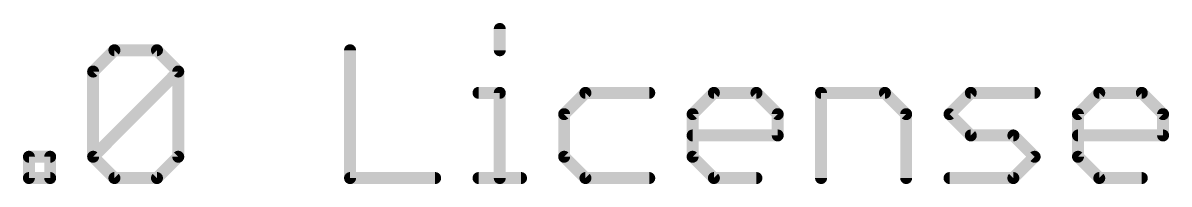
# Model space of a CAD drawing. Extents: x -32 to 75, y -15 to 35.
# Drawn here: x 60.01 to 74.61, y -3.81 to -1.76 of the extents above; entities that cross this region are included whole.
import ezdxf

# ---------------------------------------------------------------- set-up
doc = ezdxf.new("R2010")
doc.units = 0
doc.layers.add('51', color=53, linetype='CONTINUOUS')

msp = doc.modelspace()

# ---------------------------------------------------------------- linework, layer by layer
at = {"layer": '51', "const_width": 0.1524}
for points in [[(66.0846, -1.8356), (66.0846, -2.1068)], [(60.902, -2.378), (61.1731, -2.1068)], [(61.1731, -2.1068), (61.7155, -2.1068)], [(61.7155, -2.1068), (61.9866, -2.378)], [(64.1763, -2.1068), (64.1763, -3.7338)], [(60.902, -3.4626), (60.902, -2.378)], [(60.902, -3.4626), (61.9866, -2.378)], [(61.9866, -2.378), (61.9866, -3.4626)], [(65.8135, -2.6491), (66.0846, -2.6491)], [(66.0846, -2.6491), (66.0846, -3.7338)], [(67.1761, -2.6491), (66.9049, -2.9203)], [(67.9896, -2.6491), (67.1761, -2.6491)], [(68.542, -2.9203), (68.8132, -2.6491)], [(68.8132, -2.6491), (69.3555, -2.6491)], [(69.3555, -2.6491), (69.6267, -2.9203)], [(70.1792, -3.7338), (70.1792, -2.6491)], [(70.1792, -2.6491), (70.9927, -2.6491)], [(70.9927, -2.6491), (71.2639, -2.9203)], [(71.8164, -2.9203), (72.0875, -2.6491)], [(72.0875, -2.6491), (72.901, -2.6491)], [(73.4535, -2.9203), (73.7247, -2.6491)], [(73.7247, -2.6491), (74.267, -2.6491)], [(74.267, -2.6491), (74.5382, -2.9203)], [(66.9049, -2.9203), (66.9049, -3.4626)], [(68.542, -3.4626), (68.542, -2.9203)], [(69.6267, -2.9203), (69.6267, -3.1915)], [(71.2639, -2.9203), (71.2639, -3.7338)], [(72.0875, -3.1915), (71.8164, -2.9203)], [(73.4535, -3.4626), (73.4535, -2.9203)], [(74.5382, -2.9203), (74.5382, -3.1915)], [(69.6267, -3.1915), (68.542, -3.1915)], [(72.6299, -3.1915), (72.0875, -3.1915)], [(72.901, -3.4626), (72.6299, -3.1915)], [(74.5382, -3.1915), (73.4535, -3.1915)], [(60.0834, -3.7338), (60.0834, -3.4626)], [(60.0834, -3.4626), (60.3546, -3.4626)], [(60.3546, -3.4626), (60.3546, -3.7338)], [(61.1731, -3.7338), (60.902, -3.4626)], [(61.9866, -3.4626), (61.7155, -3.7338)], [(66.9049, -3.4626), (67.1761, -3.7338)], [(68.8132, -3.7338), (68.542, -3.4626)], [(72.6299, -3.7338), (72.901, -3.4626)], [(73.7247, -3.7338), (73.4535, -3.4626)], [(60.3546, -3.7338), (60.0834, -3.7338)], [(61.7155, -3.7338), (61.1731, -3.7338)], [(64.1763, -3.7338), (65.261, -3.7338)], [(65.8135, -3.7338), (66.3558, -3.7338)], [(67.1761, -3.7338), (67.9896, -3.7338)], [(69.3555, -3.7338), (68.8132, -3.7338)], [(71.8164, -3.7338), (72.6299, -3.7338)], [(74.267, -3.7338), (73.7247, -3.7338)]]:
    msp.add_lwpolyline(points, dxfattribs=at)
at = {"layer": '51', "const_width": 0.0762}
for points in [[(66.1227, -1.8356, 1), (66.0465, -1.8356)], [(61.1731, -2.0687, 1), (61.1731, -2.1449)], [(61.2001, -2.1338, 1), (61.1462, -2.0799)], [(61.7424, -2.0799, 1), (61.6885, -2.1338)], [(61.7155, -2.1449, 1), (61.7155, -2.0687)], [(64.2144, -2.1068, 1), (64.1382, -2.1068)], [(66.0465, -2.1068, 1), (66.1227, -2.1068)], [(60.875, -2.351, 1), (60.9289, -2.4049)], [(60.9401, -2.378, 1), (60.8639, -2.378)], [(62.0247, -2.378, 1), (61.9485, -2.378)], [(62.0136, -2.4049, 1), (61.9597, -2.351)], [(61.9597, -2.4049, 1), (62.0136, -2.351)], [(65.8135, -2.611, 1), (65.8135, -2.6872)], [(66.1227, -2.6491, 1), (66.0465, -2.6491)], [(66.0846, -2.6872, 1), (66.0846, -2.611)], [(67.1761, -2.611, 1), (67.1761, -2.6872)], [(67.203, -2.6761, 1), (67.1491, -2.6222)], [(67.9896, -2.6872, 1), (67.9896, -2.611)], [(68.8132, -2.611, 1), (68.8132, -2.6872)], [(68.8402, -2.6761, 1), (68.7863, -2.6222)], [(69.3825, -2.6222, 1), (69.3286, -2.6761)], [(69.3555, -2.6872, 1), (69.3555, -2.611)], [(70.2173, -2.6491, 1), (70.1411, -2.6491)], [(70.1792, -2.611, 1), (70.1792, -2.6872)], [(71.0196, -2.6222, 1), (70.9658, -2.6761)], [(70.9927, -2.6872, 1), (70.9927, -2.611)], [(72.0875, -2.611, 1), (72.0875, -2.6872)], [(72.1145, -2.6761, 1), (72.0606, -2.6222)], [(72.901, -2.6872, 1), (72.901, -2.611)], [(73.7247, -2.611, 1), (73.7247, -2.6872)], [(73.7516, -2.6761, 1), (73.6977, -2.6222)], [(74.294, -2.6222, 1), (74.2401, -2.6761)], [(74.267, -2.6872, 1), (74.267, -2.611)], [(66.943, -2.9203, 1), (66.8668, -2.9203)], [(66.8779, -2.8934, 1), (66.9318, -2.9472)], [(68.5801, -2.9203, 1), (68.5039, -2.9203)], [(68.5151, -2.8934, 1), (68.569, -2.9472)], [(69.6648, -2.9203, 1), (69.5886, -2.9203)], [(69.5998, -2.9472, 1), (69.6536, -2.8934)], [(71.302, -2.9203, 1), (71.2258, -2.9203)], [(71.2369, -2.9472, 1), (71.2908, -2.8934)], [(71.8433, -2.8934, 1), (71.7894, -2.9472)], [(71.7894, -2.8934, 1), (71.8433, -2.9472)], [(73.4916, -2.9203, 1), (73.4154, -2.9203)], [(73.4266, -2.8934, 1), (73.4805, -2.9472)], [(74.5763, -2.9203, 1), (74.5001, -2.9203)], [(74.5112, -2.9472, 1), (74.5651, -2.8934)], [(68.542, -3.1534, 1), (68.542, -3.2296)], [(69.5886, -3.1915, 1), (69.6648, -3.1915)], [(69.6267, -3.2296, 1), (69.6267, -3.1534)], [(72.0875, -3.1534, 1), (72.0875, -3.2296)], [(72.0606, -3.2184, 1), (72.1145, -3.1645)], [(72.6568, -3.1645, 1), (72.6029, -3.2184)], [(72.6299, -3.2296, 1), (72.6299, -3.1534)], [(73.4535, -3.1534, 1), (73.4535, -3.2296)], [(74.5001, -3.1915, 1), (74.5763, -3.1915)], [(74.5382, -3.2296, 1), (74.5382, -3.1534)], [(60.1215, -3.4626, 1), (60.0453, -3.4626)], [(60.0834, -3.4245, 1), (60.0834, -3.5007)], [(60.3927, -3.4626, 1), (60.3165, -3.4626)], [(60.3546, -3.5007, 1), (60.3546, -3.4245)], [(60.9289, -3.4357, 1), (60.875, -3.4896)], [(60.875, -3.4357, 1), (60.9289, -3.4896)], [(60.8639, -3.4626, 1), (60.9401, -3.4626)], [(61.9485, -3.4626, 1), (62.0247, -3.4626)], [(62.0136, -3.4896, 1), (61.9597, -3.4357)], [(66.9318, -3.4357, 1), (66.8779, -3.4896)], [(66.8668, -3.4626, 1), (66.943, -3.4626)], [(68.569, -3.4357, 1), (68.5151, -3.4896)], [(68.5039, -3.4626, 1), (68.5801, -3.4626)], [(72.928, -3.4896, 1), (72.8741, -3.4357)], [(72.8741, -3.4896, 1), (72.928, -3.4357)], [(73.4805, -3.4357, 1), (73.4266, -3.4896)], [(73.4154, -3.4626, 1), (73.4916, -3.4626)], [(60.0834, -3.6957, 1), (60.0834, -3.7719)], [(60.0453, -3.7338, 1), (60.1215, -3.7338)], [(60.3165, -3.7338, 1), (60.3927, -3.7338)], [(60.3546, -3.7719, 1), (60.3546, -3.6957)], [(61.1731, -3.6957, 1), (61.1731, -3.7719)], [(61.1462, -3.7607, 1), (61.2001, -3.7069)], [(61.6885, -3.7069, 1), (61.7424, -3.7607)], [(61.7155, -3.7719, 1), (61.7155, -3.6957)], [(64.1763, -3.6957, 1), (64.1763, -3.7719)], [(64.1382, -3.7338, 1), (64.2144, -3.7338)], [(65.261, -3.7719, 1), (65.261, -3.6957)], [(65.8135, -3.6957, 1), (65.8135, -3.7719)], [(66.0465, -3.7338, 1), (66.1227, -3.7338)], [(66.3558, -3.7719, 1), (66.3558, -3.6957)], [(67.1761, -3.6957, 1), (67.1761, -3.7719)], [(67.1491, -3.7607, 1), (67.203, -3.7069)], [(67.9896, -3.7719, 1), (67.9896, -3.6957)], [(68.8132, -3.6957, 1), (68.8132, -3.7719)], [(68.7863, -3.7607, 1), (68.8402, -3.7069)], [(69.3555, -3.7719, 1), (69.3555, -3.6957)], [(70.1411, -3.7338, 1), (70.2173, -3.7338)], [(71.2258, -3.7338, 1), (71.302, -3.7338)], [(71.8164, -3.6957, 1), (71.8164, -3.7719)], [(72.6029, -3.7069, 1), (72.6568, -3.7607)], [(72.6299, -3.7719, 1), (72.6299, -3.6957)], [(73.7247, -3.6957, 1), (73.7247, -3.7719)], [(73.6977, -3.7607, 1), (73.7516, -3.7069)], [(74.267, -3.7719, 1), (74.267, -3.6957)]]:
    msp.add_lwpolyline(points, format="xyb", dxfattribs=at)

doc.saveas('drawing.dxf')
